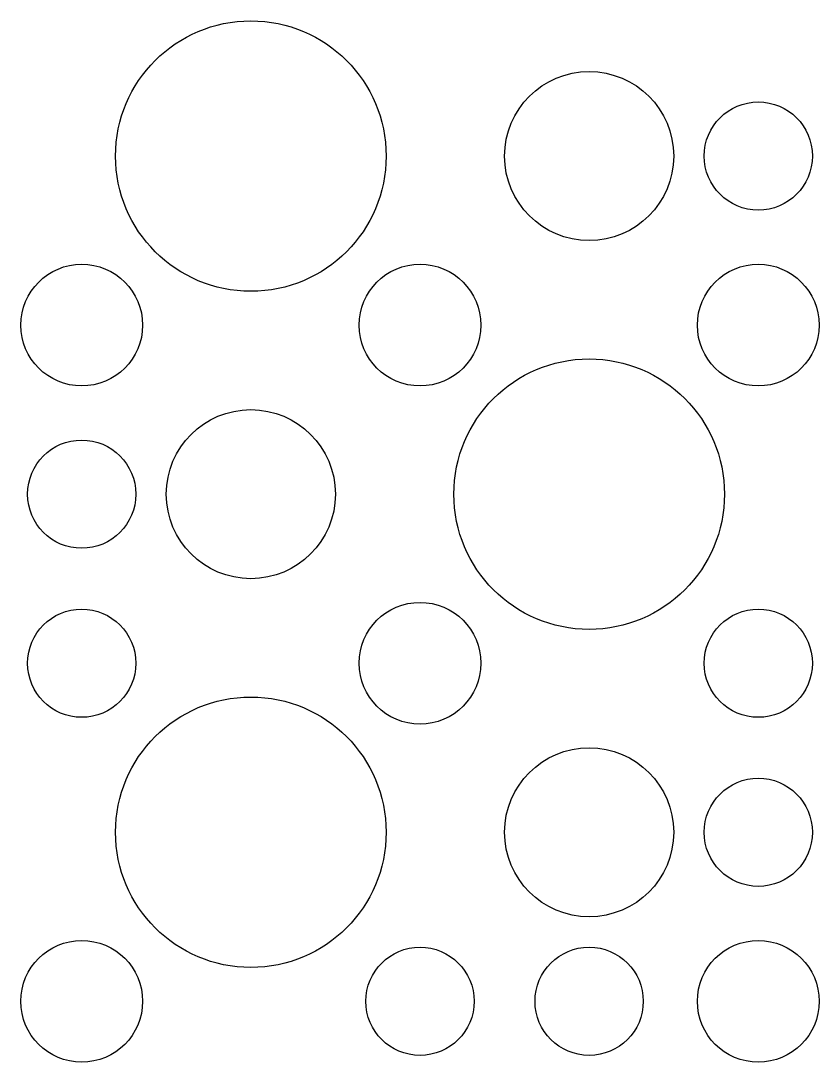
# Model space of a CAD drawing. Extents: x -118 to 118, y 82 to 390.
import ezdxf

# ---------------------------------------------------------------- set-up
doc = ezdxf.new("R2010")
doc.units = 0

msp = doc.modelspace()

# ---------------------------------------------------------------- linework, layer by layer
for centre, radius in [((-50, 350), 40), ((50, 350), 25), ((100, 350), 16), ((-100, 300), 18), ((0, 300), 18), ((100, 300), 18), ((50, 250), 40), ((-50, 250), 25), ((-100, 250), 16), ((-100, 200), 16), ((0, 200), 18), ((100, 200), 16), ((-50, 150), 40), ((50, 150), 25), ((100, 150), 16), ((-100, 100), 18), ((100, 100), 18), ((0, 100), 16), ((50, 100), 16)]:
    msp.add_circle(centre, radius)

doc.saveas('drawing.dxf')
